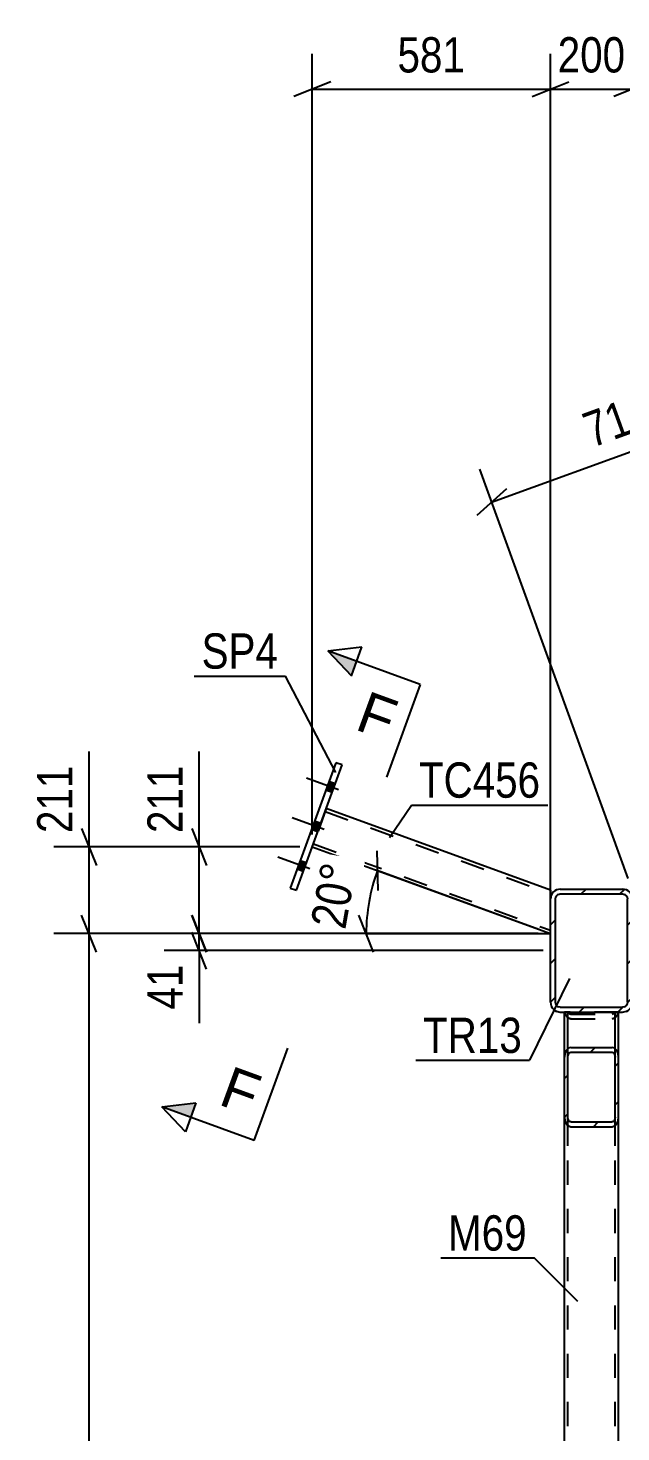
# Model space of a CAD drawing. Header units: millimetres. Extents: x -141 to 1048, y -561 to 280.
# Drawn here: x 788.2 to 836.4, y 45.2 to 159.2 of the extents above; entities that cross this region are included whole.
import ezdxf

# ---------------------------------------------------------------- set-up
doc = ezdxf.new("R2010")
doc.units = ezdxf.units.MM
doc.linetypes.add('DXK_LINE_DOT2', pattern=[3.9198, 1.9599, -1.9599])
doc.styles.add('Arial', font='ARIAL.TTF', dxfattribs={"height": 0.2})
doc.styles.add('Arial Narrow', font='ARIALN.TTF', dxfattribs={"height": 0.2})

# ---------------------------------------------------------------- blocks, each defined once
blk = doc.blocks.new('Part-389626618-2383 - 2294')
at = {"linetype": 'Continuous'}
h = blk.add_hatch(dxfattribs=at)
h.set_pattern_fill('', scale=0.7, style=0, pattern_type=0)
h.set_pattern_definition([(45, (830.6463, 80.0846), (-1.57154, 1.57154), [])])
h.paths.add_polyline_path([(830.65, 88.48), (830.65, 80.08), (830.71, 79.78), (830.88, 79.52), (831.14, 79.35), (831.45, 79.28), (836.51, 79.28), (836.82, 79.35), (837.08, 79.52), (837.25, 79.78), (837.31, 80.08), (837.31, 88.48), (837.25, 88.79), (837.08, 89.05), (836.82, 89.22), (836.51, 89.28), (831.45, 89.28), (831.14, 89.22), (830.88, 89.05), (830.71, 88.79)])
h.paths.add_polyline_path([(831.16, 88.77), (831.29, 88.85), (831.45, 88.88), (836.51, 88.88), (836.67, 88.85), (836.8, 88.77), (836.88, 88.64), (836.91, 88.48), (836.91, 80.08), (836.88, 79.93), (836.8, 79.8), (836.67, 79.72), (836.51, 79.68), (831.45, 79.68), (831.29, 79.72), (831.16, 79.8), (831.08, 79.93), (831.05, 80.08), (831.05, 88.48), (831.08, 88.64)])
at = {"color": 2, "linetype": 'Continuous'}
for p, q in [((831.45, 89.28), (831.14, 89.22)), ((831.45, 89.28), (836.51, 89.28)), ((836.82, 89.22), (836.51, 89.28)), ((830.71, 88.79), (830.65, 88.48)), ((830.65, 80.08), (830.65, 88.48)), ((831.05, 88.48), (831.08, 88.64)), ((831.05, 80.08), (831.05, 88.48)), ((831.29, 88.85), (831.45, 88.88)), ((831.45, 88.88), (836.51, 88.88)), ((836.51, 88.88), (836.67, 88.85)), ((836.88, 88.64), (836.91, 88.48)), ((836.91, 80.08), (836.91, 88.48)), ((837.31, 88.48), (837.25, 88.79)), ((837.31, 80.08), (837.31, 88.48)), ((830.65, 80.08), (830.71, 79.78)), ((831.08, 79.93), (831.05, 80.08)), ((836.91, 80.08), (836.88, 79.93)), ((837.25, 79.78), (837.31, 80.08)), ((831.14, 79.35), (831.45, 79.28)), ((831.45, 79.68), (831.29, 79.72)), ((831.45, 79.68), (836.51, 79.68)), ((831.45, 79.28), (836.51, 79.28)), ((836.67, 79.72), (836.51, 79.68)), ((836.51, 79.28), (836.82, 79.35))]:
    blk.add_line(p, q, dxfattribs=at)
for centre, radius, start, end in [((831.45, 88.48), 0.8, 112.5, 157.5), ((836.51, 88.48), 0.8, 22.5, 67.5), ((831.45, 88.48), 0.4, 112.5, 157.5), ((836.51, 88.48), 0.4, 22.5, 67.5), ((831.45, 80.08), 0.4, 202.5, 247.5), ((836.51, 80.08), 0.4, 292.5, 337.5), ((831.45, 80.08), 0.8, 202.5, 247.5), ((836.51, 80.08), 0.8, 292.5, 337.5)]:
    blk.add_arc(centre, radius, start, end, dxfattribs=at)
blk = doc.blocks.new('Part-389626618-2479 - 2294')
at = {"linetype": 'Continuous'}
h = blk.add_hatch(dxfattribs=at)
h.set_pattern_fill('', scale=0.7, style=0, pattern_type=0)
h.set_pattern_definition([(45, (831.7796, 70.7612), (-1.57154, 1.57154), [])])
h.paths.add_polyline_path([(831.78, 75.63), (831.78, 70.76), (831.82, 70.46), (831.94, 70.21), (832.11, 70.04), (832.31, 69.98), (835.65, 69.98), (835.85, 70.04), (836.02, 70.21), (836.14, 70.46), (836.18, 70.76), (836.18, 75.63), (836.14, 75.92), (836.02, 76.18), (835.85, 76.35), (835.65, 76.41), (832.31, 76.41), (832.11, 76.35), (831.94, 76.18), (831.82, 75.92)])
h.paths.add_polyline_path([(832.12, 75.9), (832.21, 75.99), (832.31, 76.02), (835.65, 76.02), (835.75, 75.99), (835.83, 75.9), (835.89, 75.78), (835.91, 75.63), (835.91, 70.76), (835.89, 70.61), (835.83, 70.49), (835.75, 70.4), (835.65, 70.37), (832.31, 70.37), (832.21, 70.4), (832.12, 70.49), (832.07, 70.61), (832.05, 70.76), (832.05, 75.63), (832.07, 75.78)])
at = {"color": 2, "linetype": 'Continuous'}
for p, q in [((831.78, 75.63), (831.78, 79.28)), ((836.18, 75.63), (836.18, 79.28)), ((832.31, 76.41), (832.11, 76.35)), ((832.31, 76.41), (835.65, 76.41)), ((835.85, 76.35), (835.65, 76.41)), ((831.82, 75.92), (831.78, 75.63)), ((831.78, 70.76), (831.78, 75.63)), ((832.05, 75.63), (832.07, 75.78)), ((832.05, 70.76), (832.05, 75.63)), ((832.21, 75.99), (832.31, 76.02)), ((832.31, 76.02), (835.65, 76.02)), ((835.65, 76.02), (835.75, 75.99)), ((835.89, 75.78), (835.91, 75.63)), ((835.91, 70.76), (835.91, 75.63)), ((836.18, 75.63), (836.14, 75.92)), ((836.18, 70.76), (836.18, 75.63)), ((831.78, 70.76), (831.82, 70.46)), ((832.07, 70.61), (832.05, 70.76)), ((835.91, 70.76), (835.89, 70.61)), ((836.14, 70.46), (836.18, 70.76)), ((832.11, 70.04), (832.31, 69.98)), ((832.31, 70.37), (832.21, 70.4)), ((832.31, 70.37), (835.65, 70.37)), ((832.31, 69.98), (835.65, 69.98)), ((835.75, 70.4), (835.65, 70.37)), ((835.65, 69.98), (835.85, 70.04))]:
    blk.add_line(p, q, dxfattribs=at)
at = {"color": 7, "linetype": 'DXK_LINE_DOT2'}
for p, q in [((836.18, 79.28), (831.78, 79.28)), ((831.78, 79.28), (831.82, 79.28)), ((831.82, 79.21), (831.81, 79.28)), ((832.05, 70.76), (832.05, 79.28)), ((832.1, 79.28), (832.12, 79.24)), ((832.31, 78.73), (832.11, 78.79)), ((832.12, 79.24), (832.21, 79.15)), ((832.21, 79.15), (832.31, 79.12)), ((832.31, 79.12), (835.65, 79.12)), ((832.31, 78.73), (835.65, 78.73)), ((835.65, 79.12), (835.75, 79.15)), ((835.85, 78.79), (835.65, 78.73)), ((835.75, 79.15), (835.83, 79.24)), ((835.83, 79.24), (835.86, 79.28)), ((835.91, 70.76), (835.91, 79.28)), ((836.15, 79.28), (836.14, 79.21)), ((831.78, 70.76), (831.78, 75.63)), ((836.18, 70.76), (836.18, 75.63))]:
    blk.add_line(p, q, dxfattribs=at)
for centre, start, end in [((832.51, 79.38), 193.2949, 235.5336), ((835.45, 79.38), 304.4664, 346.7051)]:
    blk.add_arc(centre, 0.709, start, end, dxfattribs=at)
at = {"color": 2, "linetype": 'Continuous'}
for centre, radius, start, end in [((832.51, 75.76), 0.709, 124.4664, 166.7051), ((832.41, 75.69), 0.354, 124.4664, 166.7051), ((835.55, 75.69), 0.354, 13.2949, 55.5336), ((835.45, 75.76), 0.709, 13.2949, 55.5336), ((832.51, 70.63), 0.709, 193.2949, 235.5336), ((832.41, 70.69), 0.354, 193.2949, 235.5336), ((835.55, 70.69), 0.354, 304.4664, 346.7051), ((835.45, 70.63), 0.709, 304.4664, 346.7051)]:
    blk.add_arc(centre, radius, start, end, dxfattribs=at)
blk = doc.blocks.new('Bolt-389626618-2351 - 2294')
at = {"linetype": 'Continuous'}
for points in [[(812.9, 97.13), (813.15, 97.82), (812.65, 98.01), (812.4, 97.32)], [(812.9, 97.13), (813.15, 97.82), (812.65, 98.01), (812.4, 97.32)], [(812.9, 97.13), (813.15, 97.82), (812.65, 98.01), (812.4, 97.32)], [(811.73, 93.92), (811.98, 94.61), (811.48, 94.8), (811.23, 94.11)], [(811.73, 93.92), (811.98, 94.61), (811.48, 94.8), (811.23, 94.11)], [(810.56, 90.71), (810.81, 91.4), (810.31, 91.58), (810.06, 90.9)], [(810.56, 90.71), (810.81, 91.4), (810.31, 91.58), (810.06, 90.9)], [(810.56, 90.71), (810.81, 91.4), (810.31, 91.58), (810.06, 90.9)]]:
    blk.add_hatch(color=1, dxfattribs=at).paths.add_polyline_path(points)
at = {"color": 1, "linetype": 'Continuous'}
for p, q in [((813.43, 97.33), (810.83, 98.28)), ((813.43, 97.33), (810.83, 98.28)), ((813.43, 97.33), (810.83, 98.28)), ((812.9, 97.13), (812.4, 97.32)), ((812.9, 97.13), (812.4, 97.32)), ((812.9, 97.13), (812.4, 97.32)), ((813.15, 97.82), (812.65, 98.01)), ((813.15, 97.82), (812.65, 98.01)), ((813.15, 97.82), (812.65, 98.01)), ((812.27, 94.12), (809.67, 95.07)), ((812.27, 94.12), (809.67, 95.07)), ((811.98, 94.61), (811.48, 94.8)), ((811.98, 94.61), (811.48, 94.8)), ((811.73, 93.92), (811.23, 94.11)), ((811.73, 93.92), (811.23, 94.11)), ((811.1, 90.91), (808.5, 91.86)), ((811.1, 90.91), (808.5, 91.86)), ((811.1, 90.91), (808.5, 91.86)), ((810.81, 91.4), (810.31, 91.58)), ((810.81, 91.4), (810.31, 91.58)), ((810.81, 91.4), (810.31, 91.58)), ((810.56, 90.71), (810.06, 90.9)), ((810.56, 90.71), (810.06, 90.9)), ((810.56, 90.71), (810.06, 90.9))]:
    blk.add_line(p, q, dxfattribs=at)
blk = doc.blocks.new('Part-389626618-2437 - 2294')
at = {"color": 2, "linetype": 'Continuous'}
for p, q in [((813.21, 99.54), (809.5, 89.36)), ((810.01, 89.18), (813.71, 99.36)), ((813.71, 99.36), (813.21, 99.54)), ((809.5, 89.36), (810.01, 89.18))]:
    blk.add_line(p, q, dxfattribs=at)
blk = doc.blocks.new('Part-389626618-2468 - 2294')
at = {"color": 7, "linetype": 'DXK_LINE_DOT2'}
for p, q in [((812.43, 95.83), (811.29, 92.7)), ((812.34, 95.58), (830.65, 88.92)), ((811.38, 92.95), (830.65, 85.94)), ((830.65, 89.2), (830.65, 89.04)), ((830.65, 85.66), (830.65, 88.48))]:
    blk.add_line(p, q, dxfattribs=at)
at = {"color": 2, "linetype": 'Continuous'}
for p, q in [((830.65, 89.2), (812.43, 95.83)), ((811.29, 92.7), (830.65, 85.66)), ((830.65, 89.2), (830.65, 89.04)), ((830.65, 89.04), (830.65, 88.64)), ((830.65, 88.64), (830.65, 88.48))]:
    blk.add_line(p, q, dxfattribs=at)
blk = doc.blocks.new('Part-389626618-2471 - 2294')
at = {"color": 7, "linetype": 'DXK_LINE_DOT2'}
for p, q in [((831.78, 79.28), (836.18, 79.28)), ((831.78, 79.28), (831.82, 79.28)), ((831.78, 70.76), (831.78, 79.28)), ((832.05, -17.05), (832.05, 79.28)), ((835.91, -17.05), (835.91, 79.28)), ((836.18, 70.76), (836.18, 79.28)), ((831.78, -17.05), (831.78, -8.53)), ((836.18, -17.05), (836.18, -8.53)), ((831.78, -17.05), (836.18, -17.05))]:
    blk.add_line(p, q, dxfattribs=at)
at = {"color": 2, "linetype": 'Continuous'}
for p, q in [((831.78, -8.53), (831.78, 70.76)), ((836.18, -8.53), (836.18, 70.76))]:
    blk.add_line(p, q, dxfattribs=at)
blk = doc.blocks.new('Part-389626618-2482 - 2294')
at = {"color": 7, "linetype": 'DXK_LINE_DOT2'}
for p, q in [((836.18, 79.28), (831.78, 79.28)), ((831.78, 79.28), (831.81, 79.28)), ((831.78, 68.43), (831.78, 79.28)), ((831.81, 79.28), (831.82, 79.21)), ((832.05, 68.43), (832.05, 79.28)), ((832.12, 79.24), (832.1, 79.28)), ((832.11, 78.79), (832.21, 78.76)), ((832.21, 79.15), (832.12, 79.24)), ((832.31, 79.12), (832.21, 79.15)), ((832.21, 78.76), (832.31, 78.73)), ((832.31, 79.12), (835.65, 79.12)), ((832.31, 78.73), (835.65, 78.73)), ((835.75, 79.15), (835.65, 79.12)), ((835.65, 78.73), (835.83, 78.79)), ((835.83, 79.24), (835.75, 79.15)), ((835.86, 79.28), (835.83, 79.24)), ((835.83, 78.79), (835.85, 78.79)), ((835.91, 68.43), (835.91, 79.28)), ((836.14, 79.21), (836.15, 79.28)), ((836.18, 68.43), (836.18, 79.28))]:
    blk.add_line(p, q, dxfattribs=at)
for centre, start, end in [((832.51, 79.38), 193.2949, 235.5336), ((835.45, 79.38), 304.4664, 346.7051)]:
    blk.add_arc(centre, 0.709, start, end, dxfattribs=at)
blk = doc.blocks.new('StraightDimension-389626618-49505 - 2294')
at = {"color": 7, "linetype": 'Continuous'}
for p, q in [((793.15, 92.7), (793.15, 100.44)), ((793.15, 92.7), (793.15, 100.44)), ((792.55, 94.2), (793.75, 91.2)), ((810.29, 92.7), (790.3, 92.7)), ((793.15, 85.66), (793.15, 92.7)), ((793.75, 84.16), (792.55, 87.16)), ((829.65, 85.66), (790.3, 85.66))]:
    blk.add_line(p, q, dxfattribs=at)
at = {"color": 0}
blk.add_wipeout([(792.4, 99.91), (788.2, 99.91), (788.2, 93.23), (792.4, 93.23)], dxfattribs=at)
at = {"color": 3, "style": 'Arial Narrow'}
blk.add_text('211', height=2.863, rotation=90.0002, dxfattribs=at).set_placement((791.8, 93.83))
blk = doc.blocks.new('StraightDimension-389626618-49506 - 2294')
at = {"color": 7, "linetype": 'Continuous'}
for p, q in [((793.75, 84.16), (792.55, 87.16)), ((829.65, 85.66), (790.3, 85.66)), ((793.15, -23.11), (793.15, 85.66)), ((792.55, -21.61), (793.75, -24.61)), ((820.25, -23.11), (790.3, -23.11))]:
    blk.add_line(p, q, dxfattribs=at)
at = {"color": 0}
blk.add_wipeout([(792.4, 35.53), (788.2, 35.53), (788.2, 27.02), (792.4, 27.02)], dxfattribs=at)
at = {"color": 3, "style": 'Arial Narrow'}
blk.add_text('3263', height=2.863, rotation=90.0002, dxfattribs=at).set_placement((791.8, 27.62))
blk = doc.blocks.new('AngleDimension-389626618-2496 - 2294')
at = {"color": 7, "linetype": 'Continuous'}
for p, q in [((816.53, 92.39), (816.63, 89.16)), ((829.71, 86), (816.58, 90.78)), ((816.58, 90.78), (830.65, 85.66)), ((816.28, 84.16), (815.08, 87.16)), ((815.68, 85.66), (830.65, 85.66))]:
    blk.add_line(p, q, dxfattribs=at)
blk.add_arc((830.65, 85.66), 14.97, 160, 180, dxfattribs=at)
at = {"color": 0}
blk.add_wipeout([(815.58, 91.59), (811.44, 92.32), (810.32, 85.96), (814.46, 85.23)], dxfattribs=at)
at = {"color": 3, "style": 'Arial Narrow'}
blk.add_text('20°', height=2.863, rotation=80.0021, dxfattribs=at).set_placement((813.97, 85.93))
blk = doc.blocks.new('StraightDimension-389626618-47411 - 2294')
at = {"color": 7, "linetype": 'Continuous'}
for p, q in [((837.31, 86.66), (837.31, 157.1)), ((903.98, 114.47), (903.98, 157.1)), ((838.81, 154.85), (835.81, 153.65)), ((837.31, 154.25), (903.98, 154.25)), ((902.48, 153.65), (905.48, 154.85))]:
    blk.add_line(p, q, dxfattribs=at)
at = {"color": 0}
blk.add_wipeout([(874.9, 155), (874.9, 159.2), (866.39, 159.2), (866.39, 155)], dxfattribs=at)
at = {"color": 3, "style": 'Arial Narrow'}
blk.add_text('2000', height=2.863, dxfattribs=at).set_placement((866.99, 155.6))
blk = doc.blocks.new('StraightDimension-389626618-47412 - 2294')
at = {"color": 7, "linetype": 'Continuous'}
for p, q in [((830.65, 86.66), (830.65, 157.1)), ((837.31, 86.66), (837.31, 157.1)), ((829.15, 153.65), (832.15, 154.85)), ((830.65, 154.25), (837.31, 154.25)), ((838.81, 154.85), (835.81, 153.65))]:
    blk.add_line(p, q, dxfattribs=at)
at = {"color": 0}
blk.add_wipeout([(837.32, 155), (837.32, 159.2), (830.64, 159.2), (830.64, 155)], dxfattribs=at)
at = {"color": 3, "style": 'Arial Narrow'}
blk.add_text('200', height=2.863, dxfattribs=at).set_placement((831.24, 155.6))
blk = doc.blocks.new('StraightDimension-389626618-47413 - 2294')
at = {"color": 7, "linetype": 'Continuous'}
for p, q in [((811.29, 93.7), (811.29, 157.1)), ((830.65, 86.66), (830.65, 157.1)), ((812.79, 154.85), (809.79, 153.65)), ((811.29, 154.25), (830.65, 154.25)), ((829.15, 153.65), (832.15, 154.85))]:
    blk.add_line(p, q, dxfattribs=at)
at = {"color": 0}
blk.add_wipeout([(824.31, 155), (824.31, 159.2), (817.62, 159.2), (817.62, 155)], dxfattribs=at)
at = {"color": 3, "style": 'Arial Narrow'}
blk.add_text('581', height=2.863, dxfattribs=at).set_placement((818.22, 155.6))
blk = doc.blocks.new('StraightDimension-389626618-49484 - 2294')
at = {"color": 7, "linetype": 'Continuous'}
for p, q in [((802.11, 92.7), (802.11, 100.44)), ((802.11, 92.7), (802.11, 100.44)), ((801.51, 94.2), (802.71, 91.2)), ((810.29, 92.7), (799.26, 92.7)), ((802.11, 85.66), (802.11, 92.7)), ((802.71, 84.16), (801.51, 87.16)), ((829.65, 85.66), (799.26, 85.66))]:
    blk.add_line(p, q, dxfattribs=at)
at = {"color": 0}
blk.add_wipeout([(801.36, 99.91), (797.16, 99.91), (797.16, 93.23), (801.36, 93.23)], dxfattribs=at)
at = {"color": 3, "style": 'Arial Narrow'}
blk.add_text('211', height=2.863, rotation=90.0002, dxfattribs=at).set_placement((800.76, 93.83))
blk = doc.blocks.new('StraightDimension-389626618-49485 - 2294')
at = {"color": 7, "linetype": 'Continuous'}
for p, q in [((801.51, 87.16), (802.71, 84.16)), ((829.65, 85.66), (799.26, 85.66)), ((802.71, 82.78), (801.51, 85.78)), ((802.11, 84.28), (802.11, 85.66)), ((830.05, 84.28), (799.26, 84.28)), ((802.11, 84.28), (802.11, 78.38)), ((802.11, 84.28), (802.11, 78.38))]:
    blk.add_line(p, q, dxfattribs=at)
at = {"color": 0}
blk.add_wipeout([(801.36, 83.76), (797.16, 83.76), (797.16, 78.9), (801.36, 78.9)], dxfattribs=at)
at = {"color": 3, "style": 'Arial Narrow'}
blk.add_text('41', height=2.863, rotation=90.0002, dxfattribs=at).set_placement((800.76, 79.5))
blk = doc.blocks.new('StraightDimension-389626618-54240 - 2294')
at = {"color": 7, "linetype": 'Continuous'}
for p, q in [((854.88, 110.5), (847.25, 131.51)), ((847.02, 127.75), (849.43, 129.9)), ((825.87, 120.71), (848.23, 128.83)), ((836.97, 90.14), (824.9, 123.39)), ((827.08, 121.79), (824.67, 119.63))]:
    blk.add_line(p, q, dxfattribs=at)
at = {"color": 0}
blk.add_wipeout([(839.93, 126.62), (838.5, 130.56), (832.22, 128.28), (833.65, 124.33)], dxfattribs=at)
at = {"color": 3, "style": 'Arial Narrow'}
blk.add_text('714', height=2.863, rotation=19.9618, dxfattribs=at).set_placement((834.01, 125.1))
blk = doc.blocks.new('Mark-389626618-2433 - 2294')
at = {"color": 30, "linetype": 'Continuous'}
for p in [(801.7, 106.58), (813.21, 98.75)]:
    blk.add_line(p, (809.11, 106.58), dxfattribs=at)
at = {"color": 0}
blk.add_wipeout([(808.51, 107.18), (808.51, 110.18), (802.3, 110.18), (802.3, 107.18)], dxfattribs=at)
blk.add_wipeout([(808.51, 107.18), (808.51, 110.18), (802.3, 110.18), (802.3, 107.18)], dxfattribs=at)
at = {"color": 3, "style": 'Arial Narrow'}
blk.add_text('SP4', height=2.863, dxfattribs=at).set_placement((802.3, 107.18))
blk = doc.blocks.new('Mark-389626618-38503 - 2294')
at = {"color": 30, "linetype": 'Continuous'}
for p, q in [((817.57, 93.47), (819.36, 96.1)), ((819.36, 96.1), (830.43, 96.1))]:
    blk.add_line(p, q, dxfattribs=at)
at = {"color": 0}
blk.add_wipeout([(829.83, 96.7), (829.83, 99.7), (819.96, 99.7), (819.96, 96.7)], dxfattribs=at)
blk.add_wipeout([(829.83, 96.7), (829.83, 99.7), (819.96, 99.7), (819.96, 96.7)], dxfattribs=at)
at = {"color": 3, "style": 'Arial Narrow'}
blk.add_text('TC456', height=2.863, dxfattribs=at).set_placement((819.96, 96.7))
blk = doc.blocks.new('SectionMark-389626618-2680 - 2294')
at = {"linetype": 'Continuous'}
for points in [[(814.9, 107.78), (814.47, 106.6), (812.55, 108.63)], [(801.84, 71.91), (801.41, 70.74), (799.06, 71.59)]]:
    blk.add_hatch(color=6, dxfattribs=at).paths.add_polyline_path(points)
at = {"color": 6, "linetype": 'Continuous'}
for p, q in [((812.55, 108.63), (815.32, 108.95)), ((812.55, 108.63), (814.47, 106.6)), ((814.47, 106.6), (815.32, 108.95)), ((799.06, 71.59), (801.84, 71.91)), ((801.84, 71.91), (800.99, 69.56)), ((800.99, 69.56), (799.06, 71.59))]:
    blk.add_line(p, q, dxfattribs=at)
at = {"color": 0, "linetype": 'Continuous'}
for points in [[(817.33, 101.3), (818.53, 104.59), (815.85, 105.57), (814.65, 102.28)], [(806.24, 70.84), (807.44, 74.13), (804.76, 75.11), (803.56, 71.82)]]:
    blk.add_wipeout(points, dxfattribs=at)
at = {"color": 6, "linetype": 'Continuous'}
for p, q in [((820.06, 105.9), (812.55, 108.63)), ((820.06, 105.9), (817.33, 98.38)), ((806.58, 68.86), (809.32, 76.37)), ((806.58, 68.86), (799.06, 71.59))]:
    blk.add_line(p, q, dxfattribs=at)
at = {"color": 3, "linetype": 'Continuous', "style": 'Arial'}
for p in [(814.65, 102.28), (803.56, 71.82)]:
    blk.add_text('F', height=3.34, rotation=-20.002, dxfattribs=at).set_placement(p)
blk = doc.blocks.new('Mark-389626618-25507 - 2294')
at = {"color": 30, "linetype": 'Continuous'}
for p in [(832.19, 82.01), (819.7, 75.37)]:
    blk.add_line(p, (828.94, 75.37), dxfattribs=at)
at = {"color": 0}
blk.add_wipeout([(828.34, 75.97), (828.34, 78.97), (820.3, 78.97), (820.3, 75.97)], dxfattribs=at)
blk.add_wipeout([(828.34, 75.97), (828.34, 78.97), (820.3, 78.97), (820.3, 75.97)], dxfattribs=at)
at = {"color": 3, "style": 'Arial Narrow'}
blk.add_text('TR13', height=2.863, dxfattribs=at).set_placement((820.3, 75.97))
blk = doc.blocks.new('Mark-389626618-38499 - 2294')
at = {"color": 30, "linetype": 'Continuous'}
for p in [(821.73, 59.32), (832.86, 55.79)]:
    blk.add_line(p, (829.33, 59.32), dxfattribs=at)
at = {"color": 0}
blk.add_wipeout([(828.73, 59.92), (828.73, 62.92), (822.33, 62.92), (822.33, 59.92)], dxfattribs=at)
blk.add_wipeout([(828.73, 59.92), (828.73, 62.92), (822.33, 62.92), (822.33, 59.92)], dxfattribs=at)
at = {"color": 3, "style": 'Arial Narrow'}
blk.add_text('M69', height=2.863, dxfattribs=at).set_placement((822.33, 59.92))

msp = doc.modelspace()

# ---------------------------------------------------------------- block references
for name in ['Part-389626618-2437 - 2294', 'Bolt-389626618-2351 - 2294', 'Part-389626618-2468 - 2294', 'Part-389626618-2383 - 2294', 'Part-389626618-2479 - 2294', 'Part-389626618-2471 - 2294', 'Part-389626618-2482 - 2294']:
    msp.add_blockref(name, (0, 0))

# ---------------------------------------------------------------- next in the draw order: block references
for name in ['StraightDimension-389626618-47411 - 2294', 'StraightDimension-389626618-49505 - 2294']:
    msp.add_blockref(name, (0, 0))

# ---------------------------------------------------------------- next in the draw order: block references
msp.add_blockref('StraightDimension-389626618-49506 - 2294', (0, 0))

# ---------------------------------------------------------------- next in the draw order: block references
for name in ['AngleDimension-389626618-2496 - 2294', 'Mark-389626618-38499 - 2294']:
    msp.add_blockref(name, (0, 0))

# ---------------------------------------------------------------- next in the draw order: block references
msp.add_blockref('StraightDimension-389626618-47412 - 2294', (0, 0))

# ---------------------------------------------------------------- next in the draw order: block references
msp.add_blockref('StraightDimension-389626618-47413 - 2294', (0, 0))

# ---------------------------------------------------------------- next in the draw order: block references
msp.add_blockref('StraightDimension-389626618-49484 - 2294', (0, 0))

# ---------------------------------------------------------------- next in the draw order: block references
for name in ['StraightDimension-389626618-54240 - 2294', 'Mark-389626618-2433 - 2294', 'StraightDimension-389626618-49485 - 2294']:
    msp.add_blockref(name, (0, 0))

# ---------------------------------------------------------------- next in the draw order: block references
msp.add_blockref('Mark-389626618-38503 - 2294', (0, 0))

# ---------------------------------------------------------------- next in the draw order: block references
msp.add_blockref('SectionMark-389626618-2680 - 2294', (0, 0))

# ---------------------------------------------------------------- next in the draw order: block references
msp.add_blockref('Mark-389626618-25507 - 2294', (0, 0))

doc.saveas('drawing.dxf')
